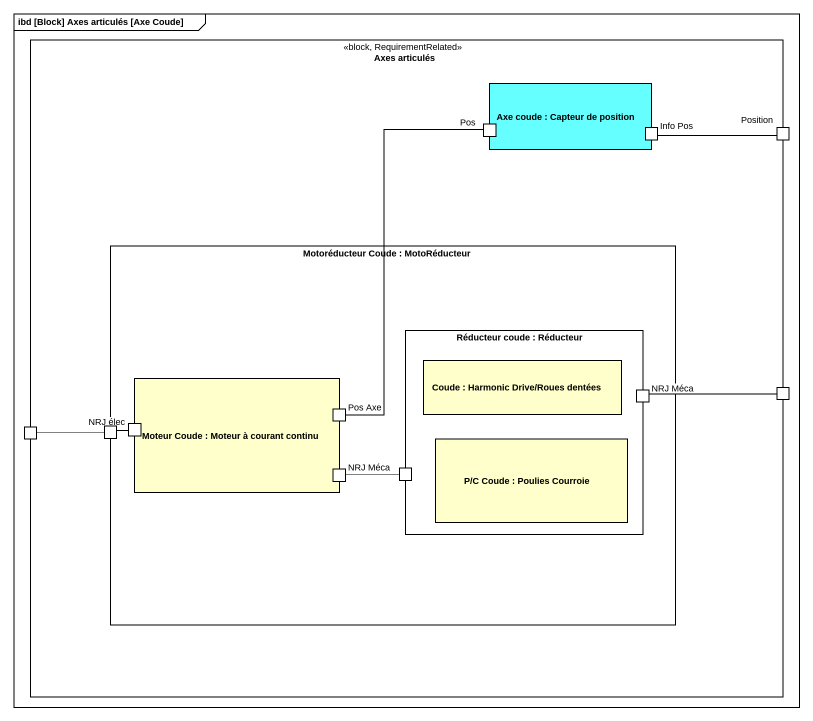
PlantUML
@startuml
mainframe ibd [Block] Axes articulés [Axe Coude]
rectangle "Axes articulés" as Axes_articulés <<block, RequirementRelated>> {
  rectangle "Axe coude : Capteur de position" as Axe_coude #66FFFF {
    port Pos
    port "Info Pos" as Info_Pos
  }
  port Position
  rectangle "Motoréducteur Coude : MotoRéducteur" as Motoréducteur_Coude {
    rectangle "Réducteur coude : Réducteur" as Réducteur_coude {
      rectangle "Coude : Harmonic Drive/Roues dentées" as Coude
      port "NRJ Méca" as NRJ_Méca
      rectangle "P/C Coude : Poulies Courroie" as P_C_Coude
      port " " as port4
    }
    rectangle "Moteur Coude : Moteur à courant continu" as Moteur_Coude {
      port "NRJ élec" as NRJ_élec
      port "Pos Axe" as Pos_Axe
      port "NRJ Méca" as NRJ_Méca_2
    }
    port " " as port3
  }
  port " " as port1
  port " " as port2
}
Info_Pos -right- Position
NRJ_Méca -right- port1
port2 -right- port3
port3 -right- NRJ_élec
Pos_Axe -up- Pos
NRJ_Méca_2 -right- port4
@enduml
